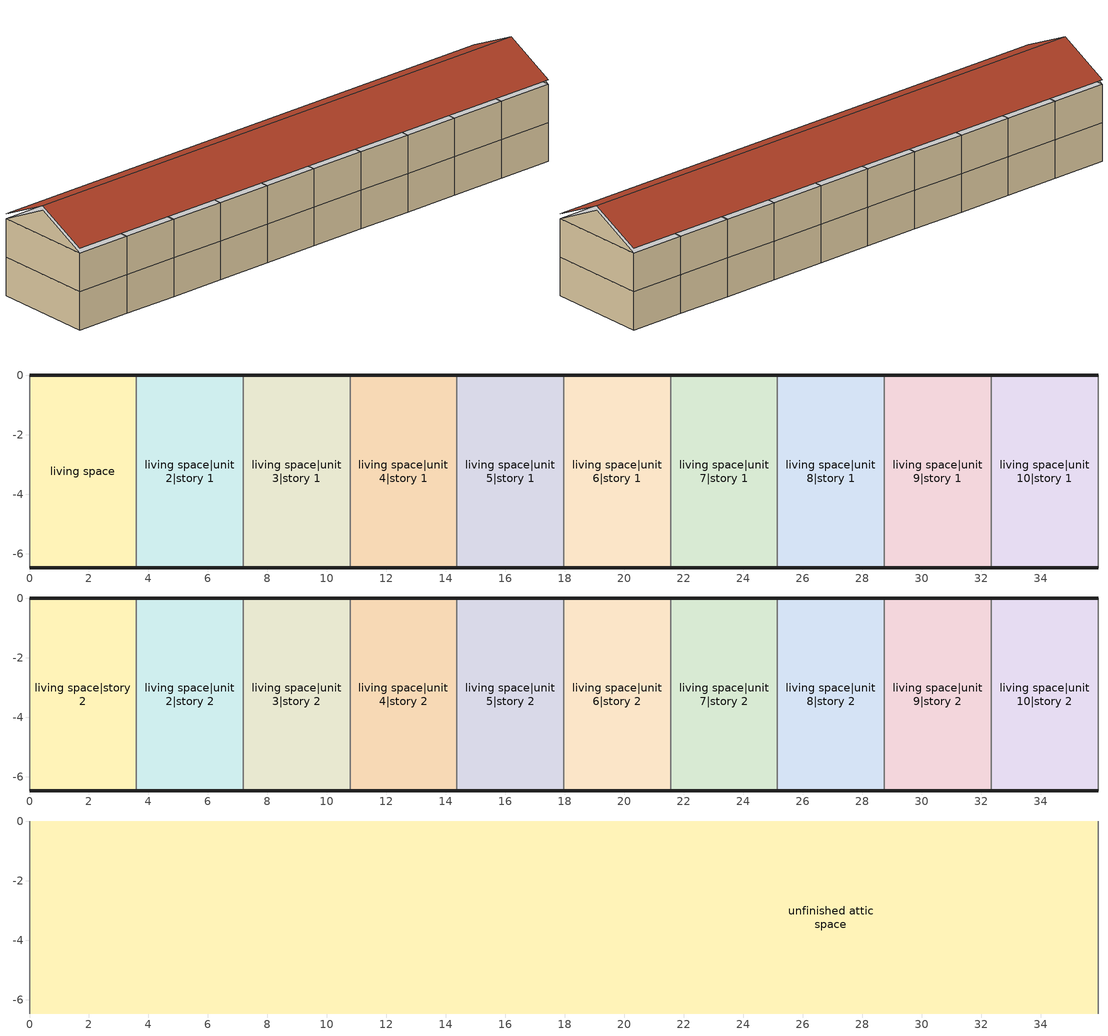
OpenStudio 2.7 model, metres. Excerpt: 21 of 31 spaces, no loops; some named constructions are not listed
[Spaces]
living space
 floor foundation: 0,-6.47 0,0 3.59,0 3.59,-6.47 z0
 wall outside: 3.59,0 0,0 / 0,-6.47 3.59,-6.47 z0:2.44
 wall adiabatic (Adiabatic): 0,0 0,-6.47 z0:2.44
 wall to living space|unit 2|story 1: 3.59,-6.47 3.59,0 z0:2.44
living space|unit 2|story 1
 floor foundation: 3.59,-6.47 3.59,0 7.18,0 7.18,-6.47 z0
 wall outside: 7.18,0 3.59,0 / 3.59,-6.47 7.18,-6.47 z0:2.44
 wall to living space|unit 3|story 1: 7.18,-6.47 7.18,0 z0:2.44
living space|unit 3|story 1
 floor foundation: 7.18,-6.47 7.18,0 10.78,0 10.78,-6.47 z0
 wall outside: 10.78,0 7.18,0 / 7.18,-6.47 10.78,-6.47 z0:2.44
 wall to living space|unit 4|story 1: 10.78,-6.47 10.78,0 z0:2.44
living space|unit 4|story 1
 floor foundation: 10.78,-6.47 10.78,0 14.37,0 14.37,-6.47 z0
 wall outside: 14.37,0 10.78,0 / 10.78,-6.47 14.37,-6.47 z0:2.44
 wall to living space|unit 5|story 1: 14.37,-6.47 14.37,0 z0:2.44
living space|unit 5|story 1
 floor foundation: 14.37,-6.47 14.37,0 17.96,0 17.96,-6.47 z0
 wall outside: 17.96,0 14.37,0 / 14.37,-6.47 17.96,-6.47 z0:2.44
 wall to living space|unit 6|story 1: 17.96,-6.47 17.96,0 z0:2.44
living space|unit 6|story 1
 floor foundation: 17.96,-6.47 17.96,0 21.55,0 21.55,-6.47 z0
 wall outside: 21.55,0 17.96,0 / 17.96,-6.47 21.55,-6.47 z0:2.44
 wall to living space|unit 7|story 1: 21.55,-6.47 21.55,0 z0:2.44
living space|unit 7|story 1
 floor foundation: 21.55,-6.47 21.55,0 25.14,0 25.14,-6.47 z0
 wall outside: 25.14,0 21.55,0 / 21.55,-6.47 25.14,-6.47 z0:2.44
 wall to living space|unit 8|story 1: 25.14,-6.47 25.14,0 z0:2.44
living space|unit 8|story 1
 floor foundation: 25.14,-6.47 25.14,0 28.74,0 28.74,-6.47 z0
 wall outside: 28.74,0 25.14,0 / 25.14,-6.47 28.74,-6.47 z0:2.44
 wall to living space|unit 9|story 1: 28.74,-6.47 28.74,0 z0:2.44
living space|unit 9|story 1
 floor foundation: 28.74,-6.47 28.74,0 32.33,0 32.33,-6.47 z0
 wall outside: 32.33,0 28.74,0 / 28.74,-6.47 32.33,-6.47 z0:2.44
 wall to living space|unit 10|story 1: 32.33,-6.47 32.33,0 z0:2.44
living space|unit 10|story 1
 floor foundation: 32.33,-6.47 32.33,0 35.92,0 35.92,-6.47 z0
 wall outside: 35.92,0 32.33,0 / 32.33,-6.47 35.92,-6.47 z0:2.44
 wall adiabatic (Adiabatic): 35.92,-6.47 35.92,0 z0:2.44
living space|story 2
 floor to living space: 0,-6.47 0,0 3.59,0 3.59,-6.47 z2.44
 wall outside: 3.59,0 0,0 / 0,-6.47 3.59,-6.47 z2.44:4.88
 wall to living space|unit 2|story 2: 3.59,-6.47 3.59,0 z2.44:4.88
 wall adiabatic (Adiabatic): 0,0 0,-6.47 z2.44:4.88
living space|unit 2|story 2
 floor to living space|unit 2|story 1: 3.59,-6.47 3.59,0 7.18,0 7.18,-6.47 z2.44
 wall outside: 3.59,-6.47 7.18,-6.47 / 7.18,0 3.59,0 z2.44:4.88
 wall to living space|unit 3|story 2: 7.18,-6.47 7.18,0 z2.44:4.88
living space|unit 3|story 2
 floor to living space|unit 3|story 1: 7.18,-6.47 7.18,0 10.78,0 10.78,-6.47 z2.44
 wall outside: 7.18,-6.47 10.78,-6.47 / 10.78,0 7.18,0 z2.44:4.88
 wall to living space|unit 4|story 2: 10.78,-6.47 10.78,0 z2.44:4.88
living space|unit 4|story 2
 floor to living space|unit 4|story 1: 10.78,-6.47 10.78,0 14.37,0 14.37,-6.47 z2.44
 wall outside: 10.78,-6.47 14.37,-6.47 / 14.37,0 10.78,0 z2.44:4.88
 wall to living space|unit 5|story 2: 14.37,-6.47 14.37,0 z2.44:4.88
living space|unit 5|story 2
 floor to living space|unit 5|story 1: 14.37,-6.47 14.37,0 17.96,0 17.96,-6.47 z2.44
 wall outside: 14.37,-6.47 17.96,-6.47 / 17.96,0 14.37,0 z2.44:4.88
 wall to living space|unit 6|story 2: 17.96,-6.47 17.96,0 z2.44:4.88
living space|unit 6|story 2
 floor to living space|unit 6|story 1: 17.96,-6.47 17.96,0 21.55,0 21.55,-6.47 z2.44
 wall outside: 17.96,-6.47 21.55,-6.47 / 21.55,0 17.96,0 z2.44:4.88
 wall to living space|unit 7|story 2: 21.55,-6.47 21.55,0 z2.44:4.88
living space|unit 7|story 2
 floor to living space|unit 7|story 1: 21.55,-6.47 21.55,0 25.14,0 25.14,-6.47 z2.44
 wall outside: 21.55,-6.47 25.14,-6.47 / 25.14,0 21.55,0 z2.44:4.88
 wall to living space|unit 8|story 2: 25.14,-6.47 25.14,0 z2.44:4.88
living space|unit 8|story 2
 floor to living space|unit 8|story 1: 25.14,-6.47 25.14,0 28.74,0 28.74,-6.47 z2.44
 wall outside: 25.14,-6.47 28.74,-6.47 / 28.74,0 25.14,0 z2.44:4.88
 wall to living space|unit 9|story 2: 28.74,-6.47 28.74,0 z2.44:4.88
living space|unit 9|story 2
 floor to living space|unit 9|story 1: 28.74,-6.47 28.74,0 32.33,0 32.33,-6.47 z2.44
 wall outside: 28.74,-6.47 32.33,-6.47 / 32.33,0 28.74,0 z2.44:4.88
 wall to living space|unit 10|story 2: 32.33,-6.47 32.33,0 z2.44:4.88
living space|unit 10|story 2
 floor to living space|unit 10|story 1: 32.33,-6.47 32.33,0 35.92,0 35.92,-6.47 z2.44
 wall outside: 32.33,-6.47 35.92,-6.47 / 35.92,0 32.33,0 z2.44:4.88
 wall adiabatic (Adiabatic): 35.92,-6.47 35.92,0 z2.44:4.88
unfinished attic space
 floor to living space|unit 10|story 2: 35.92,0 35.92,-6.47 32.33,-6.47 32.33,0 z4.88
 floor to living space|story 2: 3.59,0 3.59,-6.47 0,-6.47 0,0 z4.88
 floor to living space|unit 3|story 2: 10.78,0 10.78,-6.47 7.18,-6.47 7.18,0 z4.88
 floor to living space|unit 4|story 2: 14.37,0 14.37,-6.47 10.78,-6.47 10.78,0 z4.88
 floor to living space|unit 2|story 2: 7.18,0 7.18,-6.47 3.59,-6.47 3.59,0 z4.88
 floor to living space|unit 5|story 2: 17.96,0 17.96,-6.47 14.37,-6.47 14.37,0 z4.88
 floor to living space|unit 6|story 2: 21.55,0 21.55,-6.47 17.96,-6.47 17.96,0 z4.88
 floor to living space|unit 7|story 2: 25.14,0 25.14,-6.47 21.55,-6.47 21.55,0 z4.88
 floor to living space|unit 8|story 2: 28.74,0 28.74,-6.47 25.14,-6.47 25.14,0 z4.88
 floor to living space|unit 9|story 2: 32.33,0 32.33,-6.47 28.74,-6.47 28.74,0 z4.88
 wall adiabatic (Adiabatic): 0,-3.23,6.49 0,0,4.88 0,-6.47,4.88; 35.92,-3.23,6.49 35.92,-6.47,4.88 35.92,0,4.88
 roof outside: 0,-3.23,6.8 35.92,-3.23,6.8 35.92,0,5.18 0,0,5.18; 35.92,-3.23,6.8 0,-3.23,6.8 0,-6.47,5.18 35.92,-6.47,5.18
[EnergyManagementSystem:Program]
res_ds_1_program: Set res_ds_1_ah_mfr = res_ds_1_ah_mfr_s; Set res_ds_1_fan_rtf = res_ds_1_fan_rtf_s; Set res_ds_1_ah_vfr = res_ds_1_ah_vfr_s; Set res_ds_1_ah_tt = res_ds_1_ah_tt_s; Set res_ds_1_ah_wt = res_ds_1_ah_wt_s; Set res_ds_1_ra_t = res_ds_1_ra_t_s; Set res_ds_1_ra_w = res_ds_1_ra_w_s; Set res_ds_1_ah_t = res_ds_1_ah_t_s; Set res_ds_1_ah_w = res_ds_1_ah_w_s; Run res_ds_1_lk_subrout; Set res_ds_1_sup_s_lk_to_lv_equip_act = res_ds_1_sup_s_lk_to_lv; Set res_ds_1_sup_lat_lk_to_lv_equip_act = res_ds_1_sup_lat_lk_to_lv; Set res_ds_1_sup_d_cn_to_lv_equip_act = res_ds_1_sup_d_cn_to_lv; Set res_ds_1_sup_d_cn_to_ah_equip_act = res_ds_1_sup_d_cn_to_ah; Set res_ds_1_sup_s_lk_to_ah_equip_act = res_ds_1_sup_s_lk_to_ah; Set res_ds_1_sup_lat_lk_to_ah_equip_act = res_ds_1_sup_lat_lk_to_ah; Set res_ds_1_ret_s_lk_equip_act = res_ds_1_ret_s_lk; Set res_ds_1_ret_lat_lk_equip_act = res_ds_1_ret_lat_lk; Set res_ds_1_ret_d_cn_to_pl_equip_act = res_ds_1_ret_d_cn_to_pl; Set res_ds_1_ret_d_cn_to_ah_equip_act = res_ds_1_ret_d_cn_to_ah; Set res_ds_1_ah_to_liv_mix_act = res_ds_1_ah_to_liv; Set res_ds_1_liv_to_ah_mix_act = res_ds_1_liv_to_ah
res_infil_1_program: Set p_m = 0.14; Set p_s = 0.22; Set s_m = 270; Set s_s = 370; Set z_m = 9.99744; Set z_s = 4.8768; Set f_t = (((s_m/z_m)^p_m)*((z_s/s_s)^p_s)); Set Tdiff = res_af_1_tin_s-res_af_1_tt_s; Set dT = @Abs Tdiff; Set c = 0.0249; Set Cs = 0.0871; Set Cw = 0.1284; Set n = 0.67; Set sft = (f_t*0.7000000000000001); Set temp1 = ((c*Cw)*((sft*res_af_vw_s)^(2*n)))^2; Set Qn = (((c*Cs*(dT^n))^2)+temp1)^0.5; Set Tdiff = res_af_1_tin_s-res_af_1_tt_s; Set dT = @Abs Tdiff; Set QWHV = res_infil_1_wh_sch_s*0.0; Set Qrange = res_infil_1_range_sch_s*0.0472; Set Qdryer = 0.0; Set Qbath = res_infil_1_bath_sch_s*0.0354; Set QhpwhOut = 0; Set QhpwhIn = 0; Set QductsOut = res_ds_1_lk_ret_fan_equiv; Set QductsIn = res_ds_1_lk_sup_fan_equiv; Set Qout = Qrange+Qbath+Qdryer+QhpwhOut+QductsOut; Set Qin = QWHV+QhpwhIn+QductsIn; Set Qu = @Abs (Qout- Qin); Set Qb = (@Min Qout Qin); Set faneff_wh = 1; Set res_infil_1_house_fan_act = (QWHV*300)/faneff_wh; Set faneff_sp = 0.4719474432000001; Set res_infil_1_range_fan_act = (Qrange*300)/faneff_sp; Set res_infil_1_bath_fan_act = (Qbath*300)/faneff_sp; Set Q_acctd_for_elsewhere = QhpwhOut+QhpwhIn+QductsOut+QductsIn; Set res_infil_1_flow_act = (((Qu^2)+(Qn^2))^0.5)-Q_acctd_for_elsewhere; Set res_infil_1_flow_act = (@Max res_infil_1_flow_act 0)
res_nv_2_program: Set Tdiff = res_af_2_tin_s-res_af_2_tt_s; Set dT = (@Abs Tdiff); Set pt = (@RhFnTdbWPb res_af_2_tt_s res_nv_wt_s res_nv_pb_s); Set NVA = 0.0; Set Cs = 0.00017926040778923255; Set Cw = 8.70903777141566e-05; Set MNV = 0.6292632575999998; Set MHR = 0.0115; Set MRH = 0.7; Set temp1 = (res_nv_2_nva_s*NVA); Set SGNV = temp1*((((Cs*dT)+(Cw*(res_af_vw_s^2)))^0.5)/1000); If (res_nv_wt_s<MHR) && (pt<MRH) && (res_af_2_tin_s>res_nv_2_sp_s); Set temp2 = (res_af_2_tin_s-res_nv_2_sp_s); Set NVadj1 = temp2/(res_af_2_tin_s-res_af_2_tt_s); Set NVadj2 = (@Min NVadj1 1); Set NVadj3 = (@Max NVadj2 0); Set NVadj = SGNV*NVadj3; Set res_nv_2_flow_act = (@Min NVadj MNV); Else; Set res_nv_2_flow_act = 0; EndIf
res_ds_2_program: Set res_ds_2_ah_mfr = res_ds_2_ah_mfr_s; Set res_ds_2_fan_rtf = res_ds_2_fan_rtf_s; Set res_ds_2_ah_vfr = res_ds_2_ah_vfr_s; Set res_ds_2_ah_tt = res_ds_2_ah_tt_s; Set res_ds_2_ah_wt = res_ds_2_ah_wt_s; Set res_ds_2_ra_t = res_ds_2_ra_t_s; Set res_ds_2_ra_w = res_ds_2_ra_w_s; Set res_ds_2_ah_t = res_ds_2_ah_t_s; Set res_ds_2_ah_w = res_ds_2_ah_w_s; Run res_ds_2_lk_subrout; Set res_ds_2_sup_s_lk_to_lv_equip_act = res_ds_2_sup_s_lk_to_lv; Set res_ds_2_sup_lat_lk_to_lv_equip_act = res_ds_2_sup_lat_lk_to_lv; Set res_ds_2_sup_d_cn_to_lv_equip_act = res_ds_2_sup_d_cn_to_lv; Set res_ds_2_sup_d_cn_to_ah_equip_act = res_ds_2_sup_d_cn_to_ah; Set res_ds_2_sup_s_lk_to_ah_equip_act = res_ds_2_sup_s_lk_to_ah; Set res_ds_2_sup_lat_lk_to_ah_equip_act = res_ds_2_sup_lat_lk_to_ah; Set res_ds_2_ret_s_lk_equip_act = res_ds_2_ret_s_lk; Set res_ds_2_ret_lat_lk_equip_act = res_ds_2_ret_lat_lk; Set res_ds_2_ret_d_cn_to_pl_equip_act = res_ds_2_ret_d_cn_to_pl; Set res_ds_2_ret_d_cn_to_ah_equip_act = res_ds_2_ret_d_cn_to_ah; Set res_ds_2_ah_to_liv_mix_act = res_ds_2_ah_to_liv; Set res_ds_2_liv_to_ah_mix_act = res_ds_2_liv_to_ah
res_infil_2_program: Set p_m = 0.14; Set p_s = 0.22; Set s_m = 270; Set s_s = 370; Set z_m = 9.99744; Set z_s = 4.8768; Set f_t = (((s_m/z_m)^p_m)*((z_s/s_s)^p_s)); Set Tdiff = res_af_2_tin_s-res_af_2_tt_s; Set dT = @Abs Tdiff; Set c = 0.0249; Set Cs = 0.0871; Set Cw = 0.1284; Set n = 0.67; Set sft = (f_t*0.7000000000000001); Set temp1 = ((c*Cw)*((sft*res_af_vw_s)^(2*n)))^2; Set Qn = (((c*Cs*(dT^n))^2)+temp1)^0.5; Set Tdiff = res_af_2_tin_s-res_af_2_tt_s; Set dT = @Abs Tdiff; Set QWHV = res_infil_2_wh_sch_s*0.0; Set Qrange = res_infil_2_range_sch_s*0.0472; Set Qdryer = 0.0; Set Qbath = res_infil_2_bath_sch_s*0.0354; Set QhpwhOut = 0; Set QhpwhIn = 0; Set QductsOut = res_ds_2_lk_ret_fan_equiv; Set QductsIn = res_ds_2_lk_sup_fan_equiv; Set Qout = Qrange+Qbath+Qdryer+QhpwhOut+QductsOut; Set Qin = QWHV+QhpwhIn+QductsIn; Set Qu = @Abs (Qout- Qin); Set Qb = (@Min Qout Qin); Set faneff_wh = 1; Set res_infil_2_house_fan_act = (QWHV*300)/faneff_wh; Set faneff_sp = 0.4719474432000001; Set res_infil_2_range_fan_act = (Qrange*300)/faneff_sp; Set res_infil_2_bath_fan_act = (Qbath*300)/faneff_sp; Set Q_acctd_for_elsewhere = QhpwhOut+QhpwhIn+QductsOut+QductsIn; Set res_infil_2_flow_act = (((Qu^2)+(Qn^2))^0.5)-Q_acctd_for_elsewhere; Set res_infil_2_flow_act = (@Max res_infil_2_flow_act 0)
res_nv_3_program: Set Tdiff = res_af_3_tin_s-res_af_3_tt_s; Set dT = (@Abs Tdiff); Set pt = (@RhFnTdbWPb res_af_3_tt_s res_nv_wt_s res_nv_pb_s); Set NVA = 0.0; Set Cs = 0.00017926040778923255; Set Cw = 8.70903777141566e-05; Set MNV = 0.6292632576000032; Set MHR = 0.0115; Set MRH = 0.7; Set temp1 = (res_nv_3_nva_s*NVA); Set SGNV = temp1*((((Cs*dT)+(Cw*(res_af_vw_s^2)))^0.5)/1000); If (res_nv_wt_s<MHR) && (pt<MRH) && (res_af_3_tin_s>res_nv_3_sp_s); Set temp2 = (res_af_3_tin_s-res_nv_3_sp_s); Set NVadj1 = temp2/(res_af_3_tin_s-res_af_3_tt_s); Set NVadj2 = (@Min NVadj1 1); Set NVadj3 = (@Max NVadj2 0); Set NVadj = SGNV*NVadj3; Set res_nv_3_flow_act = (@Min NVadj MNV); Else; Set res_nv_3_flow_act = 0; EndIf
res_ds_3_program: Set res_ds_3_ah_mfr = res_ds_3_ah_mfr_s; Set res_ds_3_fan_rtf = res_ds_3_fan_rtf_s; Set res_ds_3_ah_vfr = res_ds_3_ah_vfr_s; Set res_ds_3_ah_tt = res_ds_3_ah_tt_s; Set res_ds_3_ah_wt = res_ds_3_ah_wt_s; Set res_ds_3_ra_t = res_ds_3_ra_t_s; Set res_ds_3_ra_w = res_ds_3_ra_w_s; Set res_ds_3_ah_t = res_ds_3_ah_t_s; Set res_ds_3_ah_w = res_ds_3_ah_w_s; Run res_ds_3_lk_subrout; Set res_ds_3_sup_s_lk_to_lv_equip_act = res_ds_3_sup_s_lk_to_lv; Set res_ds_3_sup_lat_lk_to_lv_equip_act = res_ds_3_sup_lat_lk_to_lv; Set res_ds_3_sup_d_cn_to_lv_equip_act = res_ds_3_sup_d_cn_to_lv; Set res_ds_3_sup_d_cn_to_ah_equip_act = res_ds_3_sup_d_cn_to_ah; Set res_ds_3_sup_s_lk_to_ah_equip_act = res_ds_3_sup_s_lk_to_ah; Set res_ds_3_sup_lat_lk_to_ah_equip_act = res_ds_3_sup_lat_lk_to_ah; Set res_ds_3_ret_s_lk_equip_act = res_ds_3_ret_s_lk; Set res_ds_3_ret_lat_lk_equip_act = res_ds_3_ret_lat_lk; Set res_ds_3_ret_d_cn_to_pl_equip_act = res_ds_3_ret_d_cn_to_pl; Set res_ds_3_ret_d_cn_to_ah_equip_act = res_ds_3_ret_d_cn_to_ah; Set res_ds_3_ah_to_liv_mix_act = res_ds_3_ah_to_liv; Set res_ds_3_liv_to_ah_mix_act = res_ds_3_liv_to_ah
res_infil_3_program: Set p_m = 0.14; Set p_s = 0.22; Set s_m = 270; Set s_s = 370; Set z_m = 9.99744; Set z_s = 4.8768; Set f_t = (((s_m/z_m)^p_m)*((z_s/s_s)^p_s)); Set Tdiff = res_af_3_tin_s-res_af_3_tt_s; Set dT = @Abs Tdiff; Set c = 0.0249; Set Cs = 0.0871; Set Cw = 0.1284; Set n = 0.67; Set sft = (f_t*0.7000000000000001); Set temp1 = ((c*Cw)*((sft*res_af_vw_s)^(2*n)))^2; Set Qn = (((c*Cs*(dT^n))^2)+temp1)^0.5; Set Tdiff = res_af_3_tin_s-res_af_3_tt_s; Set dT = @Abs Tdiff; Set QWHV = res_infil_3_wh_sch_s*0.0; Set Qrange = res_infil_3_range_sch_s*0.0472; Set Qdryer = 0.0; Set Qbath = res_infil_3_bath_sch_s*0.0354; Set QhpwhOut = 0; Set QhpwhIn = 0; Set QductsOut = res_ds_3_lk_ret_fan_equiv; Set QductsIn = res_ds_3_lk_sup_fan_equiv; Set Qout = Qrange+Qbath+Qdryer+QhpwhOut+QductsOut; Set Qin = QWHV+QhpwhIn+QductsIn; Set Qu = @Abs (Qout- Qin); Set Qb = (@Min Qout Qin); Set faneff_wh = 1; Set res_infil_3_house_fan_act = (QWHV*300)/faneff_wh; Set faneff_sp = 0.4719474432000001; Set res_infil_3_range_fan_act = (Qrange*300)/faneff_sp; Set res_infil_3_bath_fan_act = (Qbath*300)/faneff_sp; Set Q_acctd_for_elsewhere = QhpwhOut+QhpwhIn+QductsOut+QductsIn; Set res_infil_3_flow_act = (((Qu^2)+(Qn^2))^0.5)-Q_acctd_for_elsewhere; Set res_infil_3_flow_act = (@Max res_infil_3_flow_act 0)
res_nv_4_program: Set Tdiff = res_af_4_tin_s-res_af_4_tt_s; Set dT = (@Abs Tdiff); Set pt = (@RhFnTdbWPb res_af_4_tt_s res_nv_wt_s res_nv_pb_s); Set NVA = 0.0; Set Cs = 0.00017926040778923255; Set Cw = 8.70903777141566e-05; Set MNV = 0.6292632575999891; Set MHR = 0.0115; Set MRH = 0.7; Set temp1 = (res_nv_4_nva_s*NVA); Set SGNV = temp1*((((Cs*dT)+(Cw*(res_af_vw_s^2)))^0.5)/1000); If (res_nv_wt_s<MHR) && (pt<MRH) && (res_af_4_tin_s>res_nv_4_sp_s); Set temp2 = (res_af_4_tin_s-res_nv_4_sp_s); Set NVadj1 = temp2/(res_af_4_tin_s-res_af_4_tt_s); Set NVadj2 = (@Min NVadj1 1); Set NVadj3 = (@Max NVadj2 0); Set NVadj = SGNV*NVadj3; Set res_nv_4_flow_act = (@Min NVadj MNV); Else; Set res_nv_4_flow_act = 0; EndIf
res_ds_4_program: Set res_ds_4_ah_mfr = res_ds_4_ah_mfr_s; Set res_ds_4_fan_rtf = res_ds_4_fan_rtf_s; Set res_ds_4_ah_vfr = res_ds_4_ah_vfr_s; Set res_ds_4_ah_tt = res_ds_4_ah_tt_s; Set res_ds_4_ah_wt = res_ds_4_ah_wt_s; Set res_ds_4_ra_t = res_ds_4_ra_t_s; Set res_ds_4_ra_w = res_ds_4_ra_w_s; Set res_ds_4_ah_t = res_ds_4_ah_t_s; Set res_ds_4_ah_w = res_ds_4_ah_w_s; Run res_ds_4_lk_subrout; Set res_ds_4_sup_s_lk_to_lv_equip_act = res_ds_4_sup_s_lk_to_lv; Set res_ds_4_sup_lat_lk_to_lv_equip_act = res_ds_4_sup_lat_lk_to_lv; Set res_ds_4_sup_d_cn_to_lv_equip_act = res_ds_4_sup_d_cn_to_lv; Set res_ds_4_sup_d_cn_to_ah_equip_act = res_ds_4_sup_d_cn_to_ah; Set res_ds_4_sup_s_lk_to_ah_equip_act = res_ds_4_sup_s_lk_to_ah; Set res_ds_4_sup_lat_lk_to_ah_equip_act = res_ds_4_sup_lat_lk_to_ah; Set res_ds_4_ret_s_lk_equip_act = res_ds_4_ret_s_lk; Set res_ds_4_ret_lat_lk_equip_act = res_ds_4_ret_lat_lk; Set res_ds_4_ret_d_cn_to_pl_equip_act = res_ds_4_ret_d_cn_to_pl; Set res_ds_4_ret_d_cn_to_ah_equip_act = res_ds_4_ret_d_cn_to_ah; Set res_ds_4_ah_to_liv_mix_act = res_ds_4_ah_to_liv; Set res_ds_4_liv_to_ah_mix_act = res_ds_4_liv_to_ah
res_infil_4_program: Set p_m = 0.14; Set p_s = 0.22; Set s_m = 270; Set s_s = 370; Set z_m = 9.99744; Set z_s = 4.8768; Set f_t = (((s_m/z_m)^p_m)*((z_s/s_s)^p_s)); Set Tdiff = res_af_4_tin_s-res_af_4_tt_s; Set dT = @Abs Tdiff; Set c = 0.0249; Set Cs = 0.0871; Set Cw = 0.1284; Set n = 0.67; Set sft = (f_t*0.7000000000000001); Set temp1 = ((c*Cw)*((sft*res_af_vw_s)^(2*n)))^2; Set Qn = (((c*Cs*(dT^n))^2)+temp1)^0.5; Set Tdiff = res_af_4_tin_s-res_af_4_tt_s; Set dT = @Abs Tdiff; Set QWHV = res_infil_4_wh_sch_s*0.0; Set Qrange = res_infil_4_range_sch_s*0.0472; Set Qdryer = 0.0; Set Qbath = res_infil_4_bath_sch_s*0.0354; Set QhpwhOut = 0; Set QhpwhIn = 0; Set QductsOut = res_ds_4_lk_ret_fan_equiv; Set QductsIn = res_ds_4_lk_sup_fan_equiv; Set Qout = Qrange+Qbath+Qdryer+QhpwhOut+QductsOut; Set Qin = QWHV+QhpwhIn+QductsIn; Set Qu = @Abs (Qout- Qin); Set Qb = (@Min Qout Qin); Set faneff_wh = 1; Set res_infil_4_house_fan_act = (QWHV*300)/faneff_wh; Set faneff_sp = 0.4719474432000001; Set res_infil_4_range_fan_act = (Qrange*300)/faneff_sp; Set res_infil_4_bath_fan_act = (Qbath*300)/faneff_sp; Set Q_acctd_for_elsewhere = QhpwhOut+QhpwhIn+QductsOut+QductsIn; Set res_infil_4_flow_act = (((Qu^2)+(Qn^2))^0.5)-Q_acctd_for_elsewhere; Set res_infil_4_flow_act = (@Max res_infil_4_flow_act 0)
res_nv_9_program: Set Tdiff = res_af_9_tin_s-res_af_9_tt_s; Set dT = (@Abs Tdiff); Set pt = (@RhFnTdbWPb res_af_9_tt_s res_nv_wt_s res_nv_pb_s); Set NVA = 0.0; Set Cs = 0.00017926040778923255; Set Cw = 8.70903777141566e-05; Set MNV = 0.6292632575999886; Set MHR = 0.0115; Set MRH = 0.7; Set temp1 = (res_nv_9_nva_s*NVA); Set SGNV = temp1*((((Cs*dT)+(Cw*(res_af_vw_s^2)))^0.5)/1000); If (res_nv_wt_s<MHR) && (pt<MRH) && (res_af_9_tin_s>res_nv_9_sp_s); Set temp2 = (res_af_9_tin_s-res_nv_9_sp_s); Set NVadj1 = temp2/(res_af_9_tin_s-res_af_9_tt_s); Set NVadj2 = (@Min NVadj1 1); Set NVadj3 = (@Max NVadj2 0); Set NVadj = SGNV*NVadj3; Set res_nv_9_flow_act = (@Min NVadj MNV); Else; Set res_nv_9_flow_act = 0; EndIf
res_ds_9_program: Set res_ds_9_ah_mfr = res_ds_9_ah_mfr_s; Set res_ds_9_fan_rtf = res_ds_9_fan_rtf_s; Set res_ds_9_ah_vfr = res_ds_9_ah_vfr_s; Set res_ds_9_ah_tt = res_ds_9_ah_tt_s; Set res_ds_9_ah_wt = res_ds_9_ah_wt_s; Set res_ds_9_ra_t = res_ds_9_ra_t_s; Set res_ds_9_ra_w = res_ds_9_ra_w_s; Set res_ds_9_ah_t = res_ds_9_ah_t_s; Set res_ds_9_ah_w = res_ds_9_ah_w_s; Run res_ds_9_lk_subrout; Set res_ds_9_sup_s_lk_to_lv_equip_act = res_ds_9_sup_s_lk_to_lv; Set res_ds_9_sup_lat_lk_to_lv_equip_act = res_ds_9_sup_lat_lk_to_lv; Set res_ds_9_sup_d_cn_to_lv_equip_act = res_ds_9_sup_d_cn_to_lv; Set res_ds_9_sup_d_cn_to_ah_equip_act = res_ds_9_sup_d_cn_to_ah; Set res_ds_9_sup_s_lk_to_ah_equip_act = res_ds_9_sup_s_lk_to_ah; Set res_ds_9_sup_lat_lk_to_ah_equip_act = res_ds_9_sup_lat_lk_to_ah; Set res_ds_9_ret_s_lk_equip_act = res_ds_9_ret_s_lk; Set res_ds_9_ret_lat_lk_equip_act = res_ds_9_ret_lat_lk; Set res_ds_9_ret_d_cn_to_pl_equip_act = res_ds_9_ret_d_cn_to_pl; Set res_ds_9_ret_d_cn_to_ah_equip_act = res_ds_9_ret_d_cn_to_ah; Set res_ds_9_ah_to_liv_mix_act = res_ds_9_ah_to_liv; Set res_ds_9_liv_to_ah_mix_act = res_ds_9_liv_to_ah
res_infil_9_program: Set p_m = 0.14; Set p_s = 0.22; Set s_m = 270; Set s_s = 370; Set z_m = 9.99744; Set z_s = 4.8768; Set f_t = (((s_m/z_m)^p_m)*((z_s/s_s)^p_s)); Set Tdiff = res_af_9_tin_s-res_af_9_tt_s; Set dT = @Abs Tdiff; Set c = 0.0249; Set Cs = 0.0871; Set Cw = 0.1284; Set n = 0.67; Set sft = (f_t*0.7000000000000001); Set temp1 = ((c*Cw)*((sft*res_af_vw_s)^(2*n)))^2; Set Qn = (((c*Cs*(dT^n))^2)+temp1)^0.5; Set Tdiff = res_af_9_tin_s-res_af_9_tt_s; Set dT = @Abs Tdiff; Set QWHV = res_infil_9_wh_sch_s*0.0; Set Qrange = res_infil_9_range_sch_s*0.0472; Set Qdryer = 0.0; Set Qbath = res_infil_9_bath_sch_s*0.0354; Set QhpwhOut = 0; Set QhpwhIn = 0; Set QductsOut = res_ds_9_lk_ret_fan_equiv; Set QductsIn = res_ds_9_lk_sup_fan_equiv; Set Qout = Qrange+Qbath+Qdryer+QhpwhOut+QductsOut; Set Qin = QWHV+QhpwhIn+QductsIn; Set Qu = @Abs (Qout- Qin); Set Qb = (@Min Qout Qin); Set faneff_wh = 1; Set res_infil_9_house_fan_act = (QWHV*300)/faneff_wh; Set faneff_sp = 0.4719474432000001; Set res_infil_9_range_fan_act = (Qrange*300)/faneff_sp; Set res_infil_9_bath_fan_act = (Qbath*300)/faneff_sp; Set Q_acctd_for_elsewhere = QhpwhOut+QhpwhIn+QductsOut+QductsIn; Set res_infil_9_flow_act = (((Qu^2)+(Qn^2))^0.5)-Q_acctd_for_elsewhere; Set res_infil_9_flow_act = (@Max res_infil_9_flow_act 0)
res_nv_5_program: Set Tdiff = res_af_5_tin_s-res_af_5_tt_s; Set dT = (@Abs Tdiff); Set pt = (@RhFnTdbWPb res_af_5_tt_s res_nv_wt_s res_nv_pb_s); Set NVA = 0.0; Set Cs = 0.00017926040778923255; Set Cw = 8.70903777141566e-05; Set MNV = 0.6292632576000068; Set MHR = 0.0115; Set MRH = 0.7; Set temp1 = (res_nv_5_nva_s*NVA); Set SGNV = temp1*((((Cs*dT)+(Cw*(res_af_vw_s^2)))^0.5)/1000); If (res_nv_wt_s<MHR) && (pt<MRH) && (res_af_5_tin_s>res_nv_5_sp_s); Set temp2 = (res_af_5_tin_s-res_nv_5_sp_s); Set NVadj1 = temp2/(res_af_5_tin_s-res_af_5_tt_s); Set NVadj2 = (@Min NVadj1 1); Set NVadj3 = (@Max NVadj2 0); Set NVadj = SGNV*NVadj3; Set res_nv_5_flow_act = (@Min NVadj MNV); Else; Set res_nv_5_flow_act = 0; EndIf
res_ds_5_program: Set res_ds_5_ah_mfr = res_ds_5_ah_mfr_s; Set res_ds_5_fan_rtf = res_ds_5_fan_rtf_s; Set res_ds_5_ah_vfr = res_ds_5_ah_vfr_s; Set res_ds_5_ah_tt = res_ds_5_ah_tt_s; Set res_ds_5_ah_wt = res_ds_5_ah_wt_s; Set res_ds_5_ra_t = res_ds_5_ra_t_s; Set res_ds_5_ra_w = res_ds_5_ra_w_s; Set res_ds_5_ah_t = res_ds_5_ah_t_s; Set res_ds_5_ah_w = res_ds_5_ah_w_s; Run res_ds_5_lk_subrout; Set res_ds_5_sup_s_lk_to_lv_equip_act = res_ds_5_sup_s_lk_to_lv; Set res_ds_5_sup_lat_lk_to_lv_equip_act = res_ds_5_sup_lat_lk_to_lv; Set res_ds_5_sup_d_cn_to_lv_equip_act = res_ds_5_sup_d_cn_to_lv; Set res_ds_5_sup_d_cn_to_ah_equip_act = res_ds_5_sup_d_cn_to_ah; Set res_ds_5_sup_s_lk_to_ah_equip_act = res_ds_5_sup_s_lk_to_ah; Set res_ds_5_sup_lat_lk_to_ah_equip_act = res_ds_5_sup_lat_lk_to_ah; Set res_ds_5_ret_s_lk_equip_act = res_ds_5_ret_s_lk; Set res_ds_5_ret_lat_lk_equip_act = res_ds_5_ret_lat_lk; Set res_ds_5_ret_d_cn_to_pl_equip_act = res_ds_5_ret_d_cn_to_pl; Set res_ds_5_ret_d_cn_to_ah_equip_act = res_ds_5_ret_d_cn_to_ah; Set res_ds_5_ah_to_liv_mix_act = res_ds_5_ah_to_liv; Set res_ds_5_liv_to_ah_mix_act = res_ds_5_liv_to_ah
res_infil_5_program: Set p_m = 0.14; Set p_s = 0.22; Set s_m = 270; Set s_s = 370; Set z_m = 9.99744; Set z_s = 4.8768; Set f_t = (((s_m/z_m)^p_m)*((z_s/s_s)^p_s)); Set Tdiff = res_af_5_tin_s-res_af_5_tt_s; Set dT = @Abs Tdiff; Set c = 0.0249; Set Cs = 0.0871; Set Cw = 0.1284; Set n = 0.67; Set sft = (f_t*0.7000000000000001); Set temp1 = ((c*Cw)*((sft*res_af_vw_s)^(2*n)))^2; Set Qn = (((c*Cs*(dT^n))^2)+temp1)^0.5; Set Tdiff = res_af_5_tin_s-res_af_5_tt_s; Set dT = @Abs Tdiff; Set QWHV = res_infil_5_wh_sch_s*0.0; Set Qrange = res_infil_5_range_sch_s*0.0472; Set Qdryer = 0.0; Set Qbath = res_infil_5_bath_sch_s*0.0354; Set QhpwhOut = 0; Set QhpwhIn = 0; Set QductsOut = res_ds_5_lk_ret_fan_equiv; Set QductsIn = res_ds_5_lk_sup_fan_equiv; Set Qout = Qrange+Qbath+Qdryer+QhpwhOut+QductsOut; Set Qin = QWHV+QhpwhIn+QductsIn; Set Qu = @Abs (Qout- Qin); Set Qb = (@Min Qout Qin); Set faneff_wh = 1; Set res_infil_5_house_fan_act = (QWHV*300)/faneff_wh; Set faneff_sp = 0.4719474432000001; Set res_infil_5_range_fan_act = (Qrange*300)/faneff_sp; Set res_infil_5_bath_fan_act = (Qbath*300)/faneff_sp; Set Q_acctd_for_elsewhere = QhpwhOut+QhpwhIn+QductsOut+QductsIn; Set res_infil_5_flow_act = (((Qu^2)+(Qn^2))^0.5)-Q_acctd_for_elsewhere; Set res_infil_5_flow_act = (@Max res_infil_5_flow_act 0)
res_nv_8_program: Set Tdiff = res_af_8_tin_s-res_af_8_tt_s; Set dT = (@Abs Tdiff); Set pt = (@RhFnTdbWPb res_af_8_tt_s res_nv_wt_s res_nv_pb_s); Set NVA = 0.0; Set Cs = 0.00017926040778923255; Set Cw = 8.70903777141566e-05; Set MNV = 0.6292632576000071; Set MHR = 0.0115; Set MRH = 0.7; Set temp1 = (res_nv_8_nva_s*NVA); Set SGNV = temp1*((((Cs*dT)+(Cw*(res_af_vw_s^2)))^0.5)/1000); If (res_nv_wt_s<MHR) && (pt<MRH) && (res_af_8_tin_s>res_nv_8_sp_s); Set temp2 = (res_af_8_tin_s-res_nv_8_sp_s); Set NVadj1 = temp2/(res_af_8_tin_s-res_af_8_tt_s); Set NVadj2 = (@Min NVadj1 1); Set NVadj3 = (@Max NVadj2 0); Set NVadj = SGNV*NVadj3; Set res_nv_8_flow_act = (@Min NVadj MNV); Else; Set res_nv_8_flow_act = 0; EndIf
res_ds_8_program: Set res_ds_8_ah_mfr = res_ds_8_ah_mfr_s; Set res_ds_8_fan_rtf = res_ds_8_fan_rtf_s; Set res_ds_8_ah_vfr = res_ds_8_ah_vfr_s; Set res_ds_8_ah_tt = res_ds_8_ah_tt_s; Set res_ds_8_ah_wt = res_ds_8_ah_wt_s; Set res_ds_8_ra_t = res_ds_8_ra_t_s; Set res_ds_8_ra_w = res_ds_8_ra_w_s; Set res_ds_8_ah_t = res_ds_8_ah_t_s; Set res_ds_8_ah_w = res_ds_8_ah_w_s; Run res_ds_8_lk_subrout; Set res_ds_8_sup_s_lk_to_lv_equip_act = res_ds_8_sup_s_lk_to_lv; Set res_ds_8_sup_lat_lk_to_lv_equip_act = res_ds_8_sup_lat_lk_to_lv; Set res_ds_8_sup_d_cn_to_lv_equip_act = res_ds_8_sup_d_cn_to_lv; Set res_ds_8_sup_d_cn_to_ah_equip_act = res_ds_8_sup_d_cn_to_ah; Set res_ds_8_sup_s_lk_to_ah_equip_act = res_ds_8_sup_s_lk_to_ah; Set res_ds_8_sup_lat_lk_to_ah_equip_act = res_ds_8_sup_lat_lk_to_ah; Set res_ds_8_ret_s_lk_equip_act = res_ds_8_ret_s_lk; Set res_ds_8_ret_lat_lk_equip_act = res_ds_8_ret_lat_lk; Set res_ds_8_ret_d_cn_to_pl_equip_act = res_ds_8_ret_d_cn_to_pl; Set res_ds_8_ret_d_cn_to_ah_equip_act = res_ds_8_ret_d_cn_to_ah; Set res_ds_8_ah_to_liv_mix_act = res_ds_8_ah_to_liv; Set res_ds_8_liv_to_ah_mix_act = res_ds_8_liv_to_ah
res_infil_8_program: Set p_m = 0.14; Set p_s = 0.22; Set s_m = 270; Set s_s = 370; Set z_m = 9.99744; Set z_s = 4.8768; Set f_t = (((s_m/z_m)^p_m)*((z_s/s_s)^p_s)); Set Tdiff = res_af_8_tin_s-res_af_8_tt_s; Set dT = @Abs Tdiff; Set c = 0.0249; Set Cs = 0.0871; Set Cw = 0.1284; Set n = 0.67; Set sft = (f_t*0.7000000000000001); Set temp1 = ((c*Cw)*((sft*res_af_vw_s)^(2*n)))^2; Set Qn = (((c*Cs*(dT^n))^2)+temp1)^0.5; Set Tdiff = res_af_8_tin_s-res_af_8_tt_s; Set dT = @Abs Tdiff; Set QWHV = res_infil_8_wh_sch_s*0.0; Set Qrange = res_infil_8_range_sch_s*0.0472; Set Qdryer = 0.0; Set Qbath = res_infil_8_bath_sch_s*0.0354; Set QhpwhOut = 0; Set QhpwhIn = 0; Set QductsOut = res_ds_8_lk_ret_fan_equiv; Set QductsIn = res_ds_8_lk_sup_fan_equiv; Set Qout = Qrange+Qbath+Qdryer+QhpwhOut+QductsOut; Set Qin = QWHV+QhpwhIn+QductsIn; Set Qu = @Abs (Qout- Qin); Set Qb = (@Min Qout Qin); Set faneff_wh = 1; Set res_infil_8_house_fan_act = (QWHV*300)/faneff_wh; Set faneff_sp = 0.4719474432000001; Set res_infil_8_range_fan_act = (Qrange*300)/faneff_sp; Set res_infil_8_bath_fan_act = (Qbath*300)/faneff_sp; Set Q_acctd_for_elsewhere = QhpwhOut+QhpwhIn+QductsOut+QductsIn; Set res_infil_8_flow_act = (((Qu^2)+(Qn^2))^0.5)-Q_acctd_for_elsewhere; Set res_infil_8_flow_act = (@Max res_infil_8_flow_act 0)
res_nv_10_program: Set Tdiff = res_af_10_tin_s-res_af_10_tt_s; Set dT = (@Abs Tdiff); Set pt = (@RhFnTdbWPb res_af_10_tt_s res_nv_wt_s res_nv_pb_s); Set NVA = 0.0; Set Cs = 0.00017926040778923255; Set Cw = 8.70903777141566e-05; Set MNV = 0.6292632575999898; Set MHR = 0.0115; Set MRH = 0.7; Set temp1 = (res_nv_10_nva_s*NVA); Set SGNV = temp1*((((Cs*dT)+(Cw*(res_af_vw_s^2)))^0.5)/1000); If (res_nv_wt_s<MHR) && (pt<MRH) && (res_af_10_tin_s>res_nv_10_sp_s); Set temp2 = (res_af_10_tin_s-res_nv_10_sp_s); Set NVadj1 = temp2/(res_af_10_tin_s-res_af_10_tt_s); Set NVadj2 = (@Min NVadj1 1); Set NVadj3 = (@Max NVadj2 0); Set NVadj = SGNV*NVadj3; Set res_nv_10_flow_act = (@Min NVadj MNV); Else; Set res_nv_10_flow_act = 0; EndIf
res_ds_10_program: Set res_ds_10_ah_mfr = res_ds_10_ah_mfr_s; Set res_ds_10_fan_rtf = res_ds_10_fan_rtf_s; Set res_ds_10_ah_vfr = res_ds_10_ah_vfr_s; Set res_ds_10_ah_tt = res_ds_10_ah_tt_s; Set res_ds_10_ah_wt = res_ds_10_ah_wt_s; Set res_ds_10_ra_t = res_ds_10_ra_t_s; Set res_ds_10_ra_w = res_ds_10_ra_w_s; Set res_ds_10_ah_t = res_ds_10_ah_t_s; Set res_ds_10_ah_w = res_ds_10_ah_w_s; Run res_ds_10_lk_subrout; Set res_ds_10_sup_s_lk_to_lv_equip_act = res_ds_10_sup_s_lk_to_lv; Set res_ds_10_sup_lat_lk_to_lv_equip_act = res_ds_10_sup_lat_lk_to_lv; Set res_ds_10_sup_d_cn_to_lv_equip_act = res_ds_10_sup_d_cn_to_lv; Set res_ds_10_sup_d_cn_to_ah_equip_act = res_ds_10_sup_d_cn_to_ah; Set res_ds_10_sup_s_lk_to_ah_equip_act = res_ds_10_sup_s_lk_to_ah; Set res_ds_10_sup_lat_lk_to_ah_equip_act = res_ds_10_sup_lat_lk_to_ah; Set res_ds_10_ret_s_lk_equip_act = res_ds_10_ret_s_lk; Set res_ds_10_ret_lat_lk_equip_act = res_ds_10_ret_lat_lk; Set res_ds_10_ret_d_cn_to_pl_equip_act = res_ds_10_ret_d_cn_to_pl; Set res_ds_10_ret_d_cn_to_ah_equip_act = res_ds_10_ret_d_cn_to_ah; Set res_ds_10_ah_to_liv_mix_act = res_ds_10_ah_to_liv; Set res_ds_10_liv_to_ah_mix_act = res_ds_10_liv_to_ah
res_infil_10_program: Set p_m = 0.14; Set p_s = 0.22; Set s_m = 270; Set s_s = 370; Set z_m = 9.99744; Set z_s = 4.8768; Set f_t = (((s_m/z_m)^p_m)*((z_s/s_s)^p_s)); Set Tdiff = res_af_10_tin_s-res_af_10_tt_s; Set dT = @Abs Tdiff; Set c = 0.0249; Set Cs = 0.0871; Set Cw = 0.1284; Set n = 0.67; Set sft = (f_t*0.7000000000000001); Set temp1 = ((c*Cw)*((sft*res_af_vw_s)^(2*n)))^2; Set Qn = (((c*Cs*(dT^n))^2)+temp1)^0.5; Set Tdiff = res_af_10_tin_s-res_af_10_tt_s; Set dT = @Abs Tdiff; Set QWHV = res_infil_10_wh_sch_s*0.0; Set Qrange = res_infil_10_range_sch_s*0.0472; Set Qdryer = 0.0; Set Qbath = res_infil_10_bath_sch_s*0.0354; Set QhpwhOut = 0; Set QhpwhIn = 0; Set QductsOut = res_ds_10_lk_ret_fan_equiv; Set QductsIn = res_ds_10_lk_sup_fan_equiv; Set Qout = Qrange+Qbath+Qdryer+QhpwhOut+QductsOut; Set Qin = QWHV+QhpwhIn+QductsIn; Set Qu = @Abs (Qout- Qin); Set Qb = (@Min Qout Qin); Set faneff_wh = 1; Set res_infil_10_house_fan_act = (QWHV*300)/faneff_wh; Set faneff_sp = 0.4719474432000001; Set res_infil_10_range_fan_act = (Qrange*300)/faneff_sp; Set res_infil_10_bath_fan_act = (Qbath*300)/faneff_sp; Set Q_acctd_for_elsewhere = QhpwhOut+QhpwhIn+QductsOut+QductsIn; Set res_infil_10_flow_act = (((Qu^2)+(Qn^2))^0.5)-Q_acctd_for_elsewhere; Set res_infil_10_flow_act = (@Max res_infil_10_flow_act 0)
[AirLoopHVAC:ReturnPlenum]
Name | ThermalZone
Air Loop HVAC Return Plenum 1 | res ds_7 ret air zone
Air Loop HVAC Return Plenum 2 | res ds_6 ret air zone
Air Loop HVAC Return Plenum 3 | res ds_1 ret air zone
Air Loop HVAC Return Plenum 4 | res ds_2 ret air zone
Air Loop HVAC Return Plenum 5 | res ds_3 ret air zone
Air Loop HVAC Return Plenum 6 | res ds_4 ret air zone
Air Loop HVAC Return Plenum 7 | res ds_9 ret air zone
Air Loop HVAC Return Plenum 8 | res ds_5 ret air zone
Air Loop HVAC Return Plenum 9 | res ds_8 ret air zone
Air Loop HVAC Return Plenum 10 | res ds_10 ret air zone
[EnergyManagementSystem:Subroutine]
res_ds_7_lk_subrout: Set f_sup = 0.09130869130869132; Set f_ret = 0.06673326673326675; Set f_OA = 0.024575424575424568; Set oafrate = f_OA * res_ds_7_ah_vfr; Set suplkfrate = f_sup * res_ds_7_ah_vfr; Set retlkfrate = f_ret * res_ds_7_ah_vfr; Set res_ds_7_ah_to_liv = (@Abs (suplkfrate-retlkfrate-oafrate)); Set res_ds_7_liv_to_ah = 0; Set res_ds_7_lk_sup_fan_equiv = 0; Set res_ds_7_lk_ret_fan_equiv = oafrate; If res_ds_7_ah_mfr>0; Set h_SA = (@HFnTdbW res_ds_7_ah_tt res_ds_7_ah_wt); Set h_AHZone = (@HFnTdbW res_ds_7_ah_t res_ds_7_ah_w); Set h_RA = (@HFnTdbW res_ds_7_ra_t res_ds_7_ra_w); Set h_fg = (@HfgAirFnWTdb res_ds_7_ah_wt res_ds_7_ah_tt); Set SALeakageQtot = f_sup * res_ds_7_ah_mfr*(h_RA - h_SA); Set temp1 = h_fg*(res_ds_7_ra_w-res_ds_7_ah_wt); Set res_ds_7_sup_lat_lk_to_lv = f_sup*res_ds_7_ah_mfr*temp1; Set res_ds_7_sup_s_lk_to_lv = SALeakageQtot-res_ds_7_sup_lat_lk_to_lv; Set eTm = (res_ds_7_fan_rtf/(res_ds_7_ah_mfr*1006.0))*20.169; Set eTm = 0-eTm; Set temp4 = res_ds_7_ah_t; Set tsup = temp4+((res_ds_7_ah_tt-res_ds_7_ah_t)*(@Exp eTm)); Set temp5 = tsup-res_ds_7_ah_tt; Set res_ds_7_sup_d_cn_to_lv = res_ds_7_ah_mfr*1006.0*temp5; Set res_ds_7_sup_d_cn_to_ah = 0-res_ds_7_sup_d_cn_to_lv; Set eTm = (res_ds_7_fan_rtf/(res_ds_7_ah_mfr*1006.0))*18.618; Set eTm = 0-eTm; Set temp6 = res_ds_7_ah_t; Set tret = temp6+((res_ds_7_ra_t-res_ds_7_ah_t)*(@Exp eTm)); Set temp7 = tret-res_ds_7_ra_t; Set res_ds_7_ret_d_cn_to_pl = res_ds_7_ah_mfr*1006.0*temp7; Set res_ds_7_ret_d_cn_to_ah = 0-res_ds_7_ret_d_cn_to_pl; Set res_ds_7_ret_lat_lk = 0; Set temp2 = (res_ds_7_ah_t-res_ds_7_ra_t); Set res_ds_7_ret_s_lk = f_ret*res_ds_7_ah_mfr*1006.0*temp2; Set QtotLeakToAHZn = f_sup*res_ds_7_ah_mfr*(h_SA-h_AHZone); Set temp3 = (res_ds_7_ah_wt-res_ds_7_ah_w); Set res_ds_7_sup_lat_lk_to_ah = f_sup*res_ds_7_ah_mfr*h_fg*temp3; Set res_ds_7_sup_s_lk_to_ah = QtotLeakToAHZn-res_ds_7_sup_lat_lk_to_ah; Else; Set res_ds_7_sup_lat_lk_to_lv = 0; Set res_ds_7_sup_s_lk_to_lv = 0; Set res_ds_7_sup_d_cn_to_lv = 0; Set res_ds_7_sup_d_cn_to_ah = 0; Set res_ds_7_ret_d_cn_to_pl = 0; Set res_ds_7_ret_d_cn_to_ah = 0; Set res_ds_7_ret_lat_lk = 0; Set res_ds_7_ret_s_lk = 0; Set res_ds_7_sup_lat_lk_to_ah = 0; Set res_ds_7_sup_s_lk_to_ah = 0; EndIf
res_ds_6_lk_subrout: Set f_sup = 0.09130869130869132; Set f_ret = 0.06673326673326675; Set f_OA = 0.024575424575424568; Set oafrate = f_OA * res_ds_6_ah_vfr; Set suplkfrate = f_sup * res_ds_6_ah_vfr; Set retlkfrate = f_ret * res_ds_6_ah_vfr; Set res_ds_6_ah_to_liv = (@Abs (suplkfrate-retlkfrate-oafrate)); Set res_ds_6_liv_to_ah = 0; Set res_ds_6_lk_sup_fan_equiv = 0; Set res_ds_6_lk_ret_fan_equiv = oafrate; If res_ds_6_ah_mfr>0; Set h_SA = (@HFnTdbW res_ds_6_ah_tt res_ds_6_ah_wt); Set h_AHZone = (@HFnTdbW res_ds_6_ah_t res_ds_6_ah_w); Set h_RA = (@HFnTdbW res_ds_6_ra_t res_ds_6_ra_w); Set h_fg = (@HfgAirFnWTdb res_ds_6_ah_wt res_ds_6_ah_tt); Set SALeakageQtot = f_sup * res_ds_6_ah_mfr*(h_RA - h_SA); Set temp1 = h_fg*(res_ds_6_ra_w-res_ds_6_ah_wt); Set res_ds_6_sup_lat_lk_to_lv = f_sup*res_ds_6_ah_mfr*temp1; Set res_ds_6_sup_s_lk_to_lv = SALeakageQtot-res_ds_6_sup_lat_lk_to_lv; Set eTm = (res_ds_6_fan_rtf/(res_ds_6_ah_mfr*1006.0))*20.169; Set eTm = 0-eTm; Set temp4 = res_ds_6_ah_t; Set tsup = temp4+((res_ds_6_ah_tt-res_ds_6_ah_t)*(@Exp eTm)); Set temp5 = tsup-res_ds_6_ah_tt; Set res_ds_6_sup_d_cn_to_lv = res_ds_6_ah_mfr*1006.0*temp5; Set res_ds_6_sup_d_cn_to_ah = 0-res_ds_6_sup_d_cn_to_lv; Set eTm = (res_ds_6_fan_rtf/(res_ds_6_ah_mfr*1006.0))*18.618; Set eTm = 0-eTm; Set temp6 = res_ds_6_ah_t; Set tret = temp6+((res_ds_6_ra_t-res_ds_6_ah_t)*(@Exp eTm)); Set temp7 = tret-res_ds_6_ra_t; Set res_ds_6_ret_d_cn_to_pl = res_ds_6_ah_mfr*1006.0*temp7; Set res_ds_6_ret_d_cn_to_ah = 0-res_ds_6_ret_d_cn_to_pl; Set res_ds_6_ret_lat_lk = 0; Set temp2 = (res_ds_6_ah_t-res_ds_6_ra_t); Set res_ds_6_ret_s_lk = f_ret*res_ds_6_ah_mfr*1006.0*temp2; Set QtotLeakToAHZn = f_sup*res_ds_6_ah_mfr*(h_SA-h_AHZone); Set temp3 = (res_ds_6_ah_wt-res_ds_6_ah_w); Set res_ds_6_sup_lat_lk_to_ah = f_sup*res_ds_6_ah_mfr*h_fg*temp3; Set res_ds_6_sup_s_lk_to_ah = QtotLeakToAHZn-res_ds_6_sup_lat_lk_to_ah; Else; Set res_ds_6_sup_lat_lk_to_lv = 0; Set res_ds_6_sup_s_lk_to_lv = 0; Set res_ds_6_sup_d_cn_to_lv = 0; Set res_ds_6_sup_d_cn_to_ah = 0; Set res_ds_6_ret_d_cn_to_pl = 0; Set res_ds_6_ret_d_cn_to_ah = 0; Set res_ds_6_ret_lat_lk = 0; Set res_ds_6_ret_s_lk = 0; Set res_ds_6_sup_lat_lk_to_ah = 0; Set res_ds_6_sup_s_lk_to_ah = 0; EndIf
res_ds_1_lk_subrout: Set f_sup = 0.09130869130869132; Set f_ret = 0.06673326673326675; Set f_OA = 0.024575424575424568; Set oafrate = f_OA * res_ds_1_ah_vfr; Set suplkfrate = f_sup * res_ds_1_ah_vfr; Set retlkfrate = f_ret * res_ds_1_ah_vfr; Set res_ds_1_ah_to_liv = (@Abs (suplkfrate-retlkfrate-oafrate)); Set res_ds_1_liv_to_ah = 0; Set res_ds_1_lk_sup_fan_equiv = 0; Set res_ds_1_lk_ret_fan_equiv = oafrate; If res_ds_1_ah_mfr>0; Set h_SA = (@HFnTdbW res_ds_1_ah_tt res_ds_1_ah_wt); Set h_AHZone = (@HFnTdbW res_ds_1_ah_t res_ds_1_ah_w); Set h_RA = (@HFnTdbW res_ds_1_ra_t res_ds_1_ra_w); Set h_fg = (@HfgAirFnWTdb res_ds_1_ah_wt res_ds_1_ah_tt); Set SALeakageQtot = f_sup * res_ds_1_ah_mfr*(h_RA - h_SA); Set temp1 = h_fg*(res_ds_1_ra_w-res_ds_1_ah_wt); Set res_ds_1_sup_lat_lk_to_lv = f_sup*res_ds_1_ah_mfr*temp1; Set res_ds_1_sup_s_lk_to_lv = SALeakageQtot-res_ds_1_sup_lat_lk_to_lv; Set eTm = (res_ds_1_fan_rtf/(res_ds_1_ah_mfr*1006.0))*20.169; Set eTm = 0-eTm; Set temp4 = res_ds_1_ah_t; Set tsup = temp4+((res_ds_1_ah_tt-res_ds_1_ah_t)*(@Exp eTm)); Set temp5 = tsup-res_ds_1_ah_tt; Set res_ds_1_sup_d_cn_to_lv = res_ds_1_ah_mfr*1006.0*temp5; Set res_ds_1_sup_d_cn_to_ah = 0-res_ds_1_sup_d_cn_to_lv; Set eTm = (res_ds_1_fan_rtf/(res_ds_1_ah_mfr*1006.0))*18.618; Set eTm = 0-eTm; Set temp6 = res_ds_1_ah_t; Set tret = temp6+((res_ds_1_ra_t-res_ds_1_ah_t)*(@Exp eTm)); Set temp7 = tret-res_ds_1_ra_t; Set res_ds_1_ret_d_cn_to_pl = res_ds_1_ah_mfr*1006.0*temp7; Set res_ds_1_ret_d_cn_to_ah = 0-res_ds_1_ret_d_cn_to_pl; Set res_ds_1_ret_lat_lk = 0; Set temp2 = (res_ds_1_ah_t-res_ds_1_ra_t); Set res_ds_1_ret_s_lk = f_ret*res_ds_1_ah_mfr*1006.0*temp2; Set QtotLeakToAHZn = f_sup*res_ds_1_ah_mfr*(h_SA-h_AHZone); Set temp3 = (res_ds_1_ah_wt-res_ds_1_ah_w); Set res_ds_1_sup_lat_lk_to_ah = f_sup*res_ds_1_ah_mfr*h_fg*temp3; Set res_ds_1_sup_s_lk_to_ah = QtotLeakToAHZn-res_ds_1_sup_lat_lk_to_ah; Else; Set res_ds_1_sup_lat_lk_to_lv = 0; Set res_ds_1_sup_s_lk_to_lv = 0; Set res_ds_1_sup_d_cn_to_lv = 0; Set res_ds_1_sup_d_cn_to_ah = 0; Set res_ds_1_ret_d_cn_to_pl = 0; Set res_ds_1_ret_d_cn_to_ah = 0; Set res_ds_1_ret_lat_lk = 0; Set res_ds_1_ret_s_lk = 0; Set res_ds_1_sup_lat_lk_to_ah = 0; Set res_ds_1_sup_s_lk_to_ah = 0; EndIf
res_ds_2_lk_subrout: Set f_sup = 0.09130869130869132; Set f_ret = 0.06673326673326675; Set f_OA = 0.024575424575424568; Set oafrate = f_OA * res_ds_2_ah_vfr; Set suplkfrate = f_sup * res_ds_2_ah_vfr; Set retlkfrate = f_ret * res_ds_2_ah_vfr; Set res_ds_2_ah_to_liv = (@Abs (suplkfrate-retlkfrate-oafrate)); Set res_ds_2_liv_to_ah = 0; Set res_ds_2_lk_sup_fan_equiv = 0; Set res_ds_2_lk_ret_fan_equiv = oafrate; If res_ds_2_ah_mfr>0; Set h_SA = (@HFnTdbW res_ds_2_ah_tt res_ds_2_ah_wt); Set h_AHZone = (@HFnTdbW res_ds_2_ah_t res_ds_2_ah_w); Set h_RA = (@HFnTdbW res_ds_2_ra_t res_ds_2_ra_w); Set h_fg = (@HfgAirFnWTdb res_ds_2_ah_wt res_ds_2_ah_tt); Set SALeakageQtot = f_sup * res_ds_2_ah_mfr*(h_RA - h_SA); Set temp1 = h_fg*(res_ds_2_ra_w-res_ds_2_ah_wt); Set res_ds_2_sup_lat_lk_to_lv = f_sup*res_ds_2_ah_mfr*temp1; Set res_ds_2_sup_s_lk_to_lv = SALeakageQtot-res_ds_2_sup_lat_lk_to_lv; Set eTm = (res_ds_2_fan_rtf/(res_ds_2_ah_mfr*1006.0))*20.169; Set eTm = 0-eTm; Set temp4 = res_ds_2_ah_t; Set tsup = temp4+((res_ds_2_ah_tt-res_ds_2_ah_t)*(@Exp eTm)); Set temp5 = tsup-res_ds_2_ah_tt; Set res_ds_2_sup_d_cn_to_lv = res_ds_2_ah_mfr*1006.0*temp5; Set res_ds_2_sup_d_cn_to_ah = 0-res_ds_2_sup_d_cn_to_lv; Set eTm = (res_ds_2_fan_rtf/(res_ds_2_ah_mfr*1006.0))*18.618; Set eTm = 0-eTm; Set temp6 = res_ds_2_ah_t; Set tret = temp6+((res_ds_2_ra_t-res_ds_2_ah_t)*(@Exp eTm)); Set temp7 = tret-res_ds_2_ra_t; Set res_ds_2_ret_d_cn_to_pl = res_ds_2_ah_mfr*1006.0*temp7; Set res_ds_2_ret_d_cn_to_ah = 0-res_ds_2_ret_d_cn_to_pl; Set res_ds_2_ret_lat_lk = 0; Set temp2 = (res_ds_2_ah_t-res_ds_2_ra_t); Set res_ds_2_ret_s_lk = f_ret*res_ds_2_ah_mfr*1006.0*temp2; Set QtotLeakToAHZn = f_sup*res_ds_2_ah_mfr*(h_SA-h_AHZone); Set temp3 = (res_ds_2_ah_wt-res_ds_2_ah_w); Set res_ds_2_sup_lat_lk_to_ah = f_sup*res_ds_2_ah_mfr*h_fg*temp3; Set res_ds_2_sup_s_lk_to_ah = QtotLeakToAHZn-res_ds_2_sup_lat_lk_to_ah; Else; Set res_ds_2_sup_lat_lk_to_lv = 0; Set res_ds_2_sup_s_lk_to_lv = 0; Set res_ds_2_sup_d_cn_to_lv = 0; Set res_ds_2_sup_d_cn_to_ah = 0; Set res_ds_2_ret_d_cn_to_pl = 0; Set res_ds_2_ret_d_cn_to_ah = 0; Set res_ds_2_ret_lat_lk = 0; Set res_ds_2_ret_s_lk = 0; Set res_ds_2_sup_lat_lk_to_ah = 0; Set res_ds_2_sup_s_lk_to_ah = 0; EndIf
res_ds_3_lk_subrout: Set f_sup = 0.09130869130869132; Set f_ret = 0.06673326673326675; Set f_OA = 0.024575424575424568; Set oafrate = f_OA * res_ds_3_ah_vfr; Set suplkfrate = f_sup * res_ds_3_ah_vfr; Set retlkfrate = f_ret * res_ds_3_ah_vfr; Set res_ds_3_ah_to_liv = (@Abs (suplkfrate-retlkfrate-oafrate)); Set res_ds_3_liv_to_ah = 0; Set res_ds_3_lk_sup_fan_equiv = 0; Set res_ds_3_lk_ret_fan_equiv = oafrate; If res_ds_3_ah_mfr>0; Set h_SA = (@HFnTdbW res_ds_3_ah_tt res_ds_3_ah_wt); Set h_AHZone = (@HFnTdbW res_ds_3_ah_t res_ds_3_ah_w); Set h_RA = (@HFnTdbW res_ds_3_ra_t res_ds_3_ra_w); Set h_fg = (@HfgAirFnWTdb res_ds_3_ah_wt res_ds_3_ah_tt); Set SALeakageQtot = f_sup * res_ds_3_ah_mfr*(h_RA - h_SA); Set temp1 = h_fg*(res_ds_3_ra_w-res_ds_3_ah_wt); Set res_ds_3_sup_lat_lk_to_lv = f_sup*res_ds_3_ah_mfr*temp1; Set res_ds_3_sup_s_lk_to_lv = SALeakageQtot-res_ds_3_sup_lat_lk_to_lv; Set eTm = (res_ds_3_fan_rtf/(res_ds_3_ah_mfr*1006.0))*20.169; Set eTm = 0-eTm; Set temp4 = res_ds_3_ah_t; Set tsup = temp4+((res_ds_3_ah_tt-res_ds_3_ah_t)*(@Exp eTm)); Set temp5 = tsup-res_ds_3_ah_tt; Set res_ds_3_sup_d_cn_to_lv = res_ds_3_ah_mfr*1006.0*temp5; Set res_ds_3_sup_d_cn_to_ah = 0-res_ds_3_sup_d_cn_to_lv; Set eTm = (res_ds_3_fan_rtf/(res_ds_3_ah_mfr*1006.0))*18.618; Set eTm = 0-eTm; Set temp6 = res_ds_3_ah_t; Set tret = temp6+((res_ds_3_ra_t-res_ds_3_ah_t)*(@Exp eTm)); Set temp7 = tret-res_ds_3_ra_t; Set res_ds_3_ret_d_cn_to_pl = res_ds_3_ah_mfr*1006.0*temp7; Set res_ds_3_ret_d_cn_to_ah = 0-res_ds_3_ret_d_cn_to_pl; Set res_ds_3_ret_lat_lk = 0; Set temp2 = (res_ds_3_ah_t-res_ds_3_ra_t); Set res_ds_3_ret_s_lk = f_ret*res_ds_3_ah_mfr*1006.0*temp2; Set QtotLeakToAHZn = f_sup*res_ds_3_ah_mfr*(h_SA-h_AHZone); Set temp3 = (res_ds_3_ah_wt-res_ds_3_ah_w); Set res_ds_3_sup_lat_lk_to_ah = f_sup*res_ds_3_ah_mfr*h_fg*temp3; Set res_ds_3_sup_s_lk_to_ah = QtotLeakToAHZn-res_ds_3_sup_lat_lk_to_ah; Else; Set res_ds_3_sup_lat_lk_to_lv = 0; Set res_ds_3_sup_s_lk_to_lv = 0; Set res_ds_3_sup_d_cn_to_lv = 0; Set res_ds_3_sup_d_cn_to_ah = 0; Set res_ds_3_ret_d_cn_to_pl = 0; Set res_ds_3_ret_d_cn_to_ah = 0; Set res_ds_3_ret_lat_lk = 0; Set res_ds_3_ret_s_lk = 0; Set res_ds_3_sup_lat_lk_to_ah = 0; Set res_ds_3_sup_s_lk_to_ah = 0; EndIf
[EnergyManagementSystem:ProgramCallingManager]
res af_7 program calling manager: BeginTimestepBeforePredictor; res_infil_7_program; res_nv_7_program
res ds_7 program calling manager: EndOfSystemTimestepAfterHVACReporting; res_ds_7_program
res af_6 program calling manager: BeginTimestepBeforePredictor; res_infil_6_program; res_nv_6_program
res ds_6 program calling manager: EndOfSystemTimestepAfterHVACReporting; res_ds_6_program
res af_1 program calling manager: BeginTimestepBeforePredictor; res_infil_1_program; res_nv_1_program
res ds_1 program calling manager: EndOfSystemTimestepAfterHVACReporting; res_ds_1_program
res af_2 program calling manager: BeginTimestepBeforePredictor; res_infil_2_program; res_nv_2_program
res ds_2 program calling manager: EndOfSystemTimestepAfterHVACReporting; res_ds_2_program
